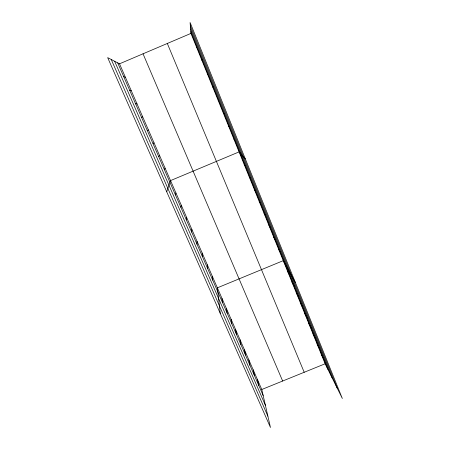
<?xml version="1.0" encoding="UTF-8"?>
<svg xmlns="http://www.w3.org/2000/svg" width="450" height="450" viewBox="0 0 450 450"><rect width="100%" height="100%" fill="white"/><g stroke="black" fill="none" stroke-linecap="round" stroke-linejoin="round"><path stroke-width="0.67" d="M191.728 232.166L191.835 229.359M186.356 219.887L186.581 217.339M202.016 60.643L202.146 59.614M180.934 207.495L181.282 205.206M175.461 194.979L175.933 192.96M166.725 191.796L170.533 180.596L239.085 151.898L245.334 158.929M207.467 74.064L207.726 73.356M164.357 169.583L165.077 168.114M158.721 156.696L159.576 155.509M212.867 87.351L213.249 86.962M153.034 143.685L154.018 142.791M147.285 130.545L148.404 129.943M119.52 63.81L261.787 389.503L270.467 427.5L107.668 57.628L119.52 63.81L190.952 33.407L190.086 22.5L342.332 398.464L325.153 363.769L190.952 33.407M261.787 389.503L325.153 363.769M141.48 117.276L142.74 116.972M218.211 100.513L218.717 100.429M135.619 103.877L137.019 103.877M129.701 90.337L131.243 90.653M223.504 113.541L224.134 113.766M123.722 76.663L125.409 77.299M228.752 126.45L229.494 126.968M233.944 139.236L234.804 140.046M244.181 164.441L245.267 165.814M249.227 176.861L250.425 178.515M254.227 189.169L255.532 191.093M259.183 201.364L260.589 203.552M264.088 213.446L265.601 215.893M268.948 225.411L270.562 228.116M273.769 237.268L275.479 240.221M278.539 249.019L280.35 252.219M295.408 282.594L283.269 260.662L217.373 287.826L220.275 313.464M287.618 271.361L289.609 275.023M291.926 281.976L294.002 285.846M296.201 292.5L298.361 296.584M300.442 302.934L302.681 307.226M304.644 313.284L306.968 317.779M308.812 323.544L311.214 328.241M312.952 333.726L315.428 338.619M317.053 343.822L319.607 348.907M321.12 353.835L323.752 359.111M111.24 59.49L267.879 416.188M117.681 62.854L263.154 395.488M114.638 61.262L265.399 405.332M143.032 53.803L282.651 381.032M167.321 43.464L304.2 372.279M190.597 28.912L332.308 378.214M190.817 31.714L327.859 369.231M190.35 25.791L337.213 388.131M257.507 379.71L258.789 385.515M253.192 369.832L254.391 375.452M248.844 359.876L249.953 365.304M244.457 349.836L245.481 355.078M240.036 339.711L240.969 344.762M235.581 329.507L236.419 334.356M231.081 319.219L231.829 323.865M226.553 308.841L227.199 313.284M221.979 298.378L222.536 302.608M212.355 276.345L212.704 280.131M207.298 264.763L207.534 268.307M202.191 253.069L202.314 256.376M197.032 241.268L197.044 244.328M196.509 45.737L196.515 47.093"/></g></svg>
